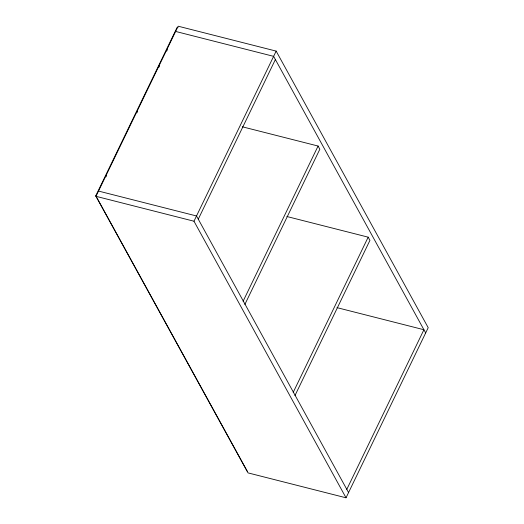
<?xml version="1.0" encoding="UTF-8"?>
<svg xmlns="http://www.w3.org/2000/svg" width="524" height="524" viewBox="0 0 524 524"><rect width="100%" height="100%" fill="white"/><g stroke="black" fill="none" stroke-linecap="round" stroke-linejoin="round"><path stroke-width="0.79" d="M247.276 471.305L95.794 195.76L177.151 27.34L178.042 27.569M95.984 196.317L178.167 26.2L276.155 51.103L428.206 327.683L346.03 497.8L248.042 472.897L95.984 196.317L193.978 221.22L346.03 497.8M105.92 176.863L106.627 175.389M136.829 112.883L137.537 111.409M158.857 67.282L159.565 65.814M166.671 51.103L167.379 49.629M193.978 221.22L276.155 51.103M198.268 219.17L275.382 59.546M243.097 301.254L318.081 146.039L242.304 126.788M244.859 304.451L319.837 149.235L318.081 146.039M293.198 392.378L368.176 237.169L286.877 216.51M294.953 395.581L369.937 240.365L368.176 237.169M346.803 489.357L423.916 329.734L336.991 307.64M175.632 31.447L273.62 56.343L425.671 332.93M98.519 191.07L196.513 215.973L348.565 492.553M95.794 195.76L96.685 195.983"/></g></svg>
